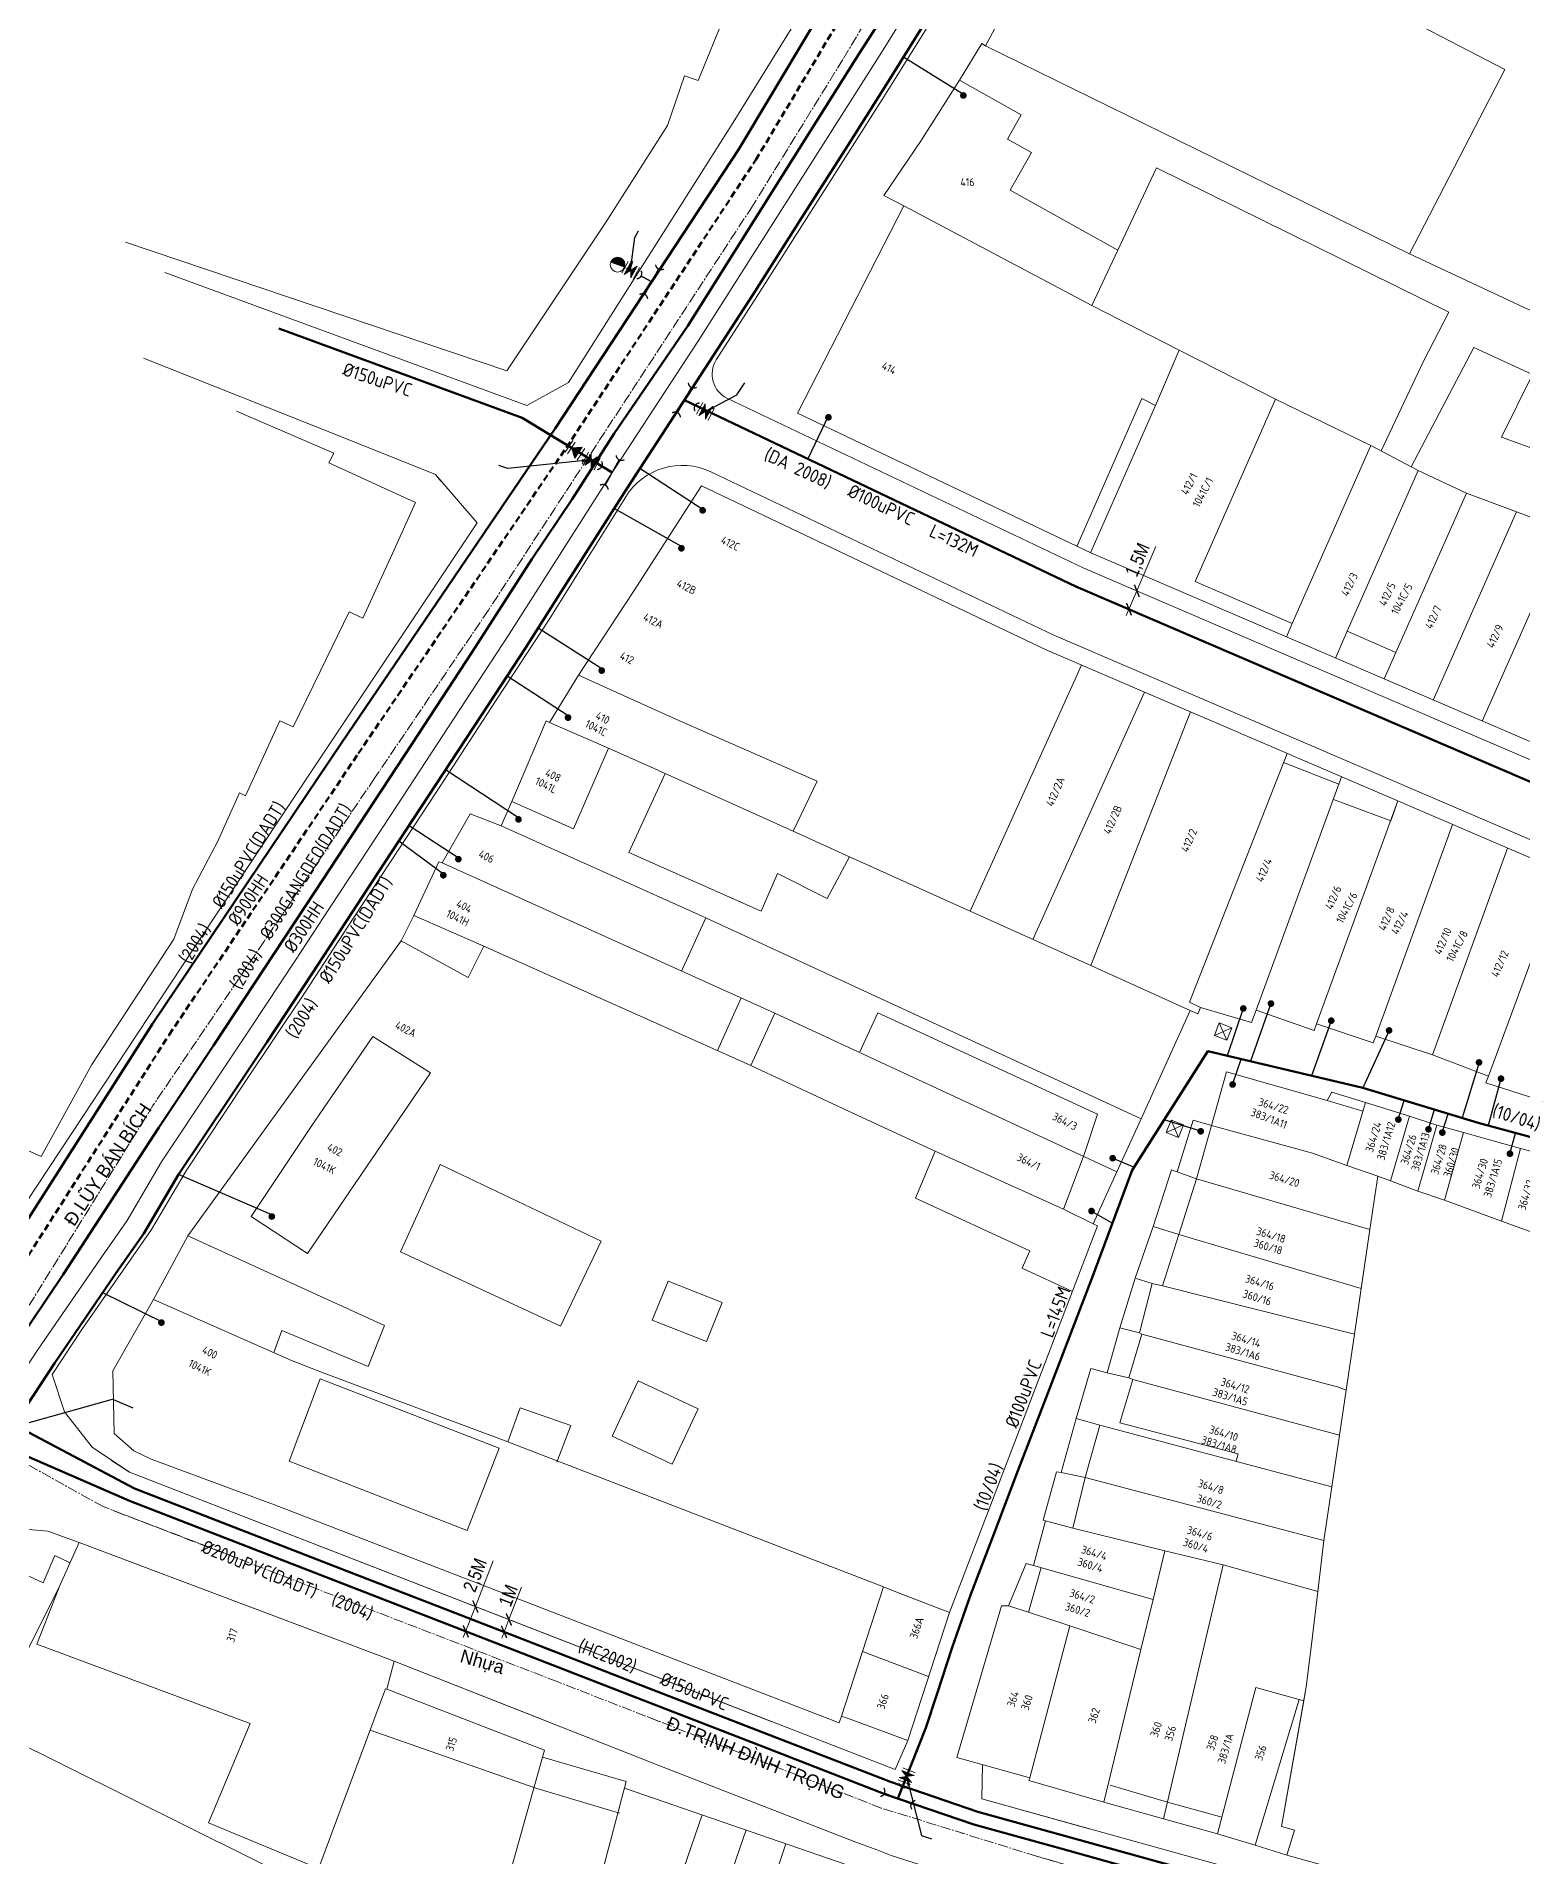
# Model space of a CAD drawing. Header units: inches. Extents: x 595615 to 1194060, y 1190840 to 2385448.
# Drawn here: x 596499.8 to 596611.3, y 1191867.2 to 1192003.6 of the extents above; entities that cross this region are included whole.
import ezdxf
from ezdxf.enums import TextEntityAlignment as Align

# ---------------------------------------------------------------- set-up
doc = ezdxf.new("R2010")
doc.units = ezdxf.units.IN
doc.header["$MEASUREMENT"] = 0
doc.linetypes.add('CENTER2', pattern=[1.125, 0.75, -0.125, 0.125, -0.125])
doc.linetypes.add('DASHED', pattern=[0.75, 0.5, -0.25])
doc.layers.get('Defpoints').update_dxf_attribs({"color": 1})
for name, color, linetype, lineweight in [('Chitiet', 4, 'Continuous', 9), ('DN 100 uPVC', 4, 'Continuous', 50), ('DN 150 uPVC', 4, 'Continuous', 50), ('DN 25 PE', 40, 'Continuous', 30), ('DUONG CACH LE', 112, 'Continuous', 5), ('Hogacong', 45, 'Continuous', 5), ('NAM-CDAI', 220, 'Continuous', 25), ('Nen tim duong', 9, 'CENTER2', 0), ('Nen_HTHANH-TP', 9, 'Continuous', 0), ('Nen_PHUTHANH-TP', 8, 'Continuous', 5), ('Nen_SN-HTHANH-TP_new', 7, 'Continuous', 0), ('Nen_SN_HTHANH_old', 9, 'Continuous', 0), ('ONG BTCT', 61, 'DASHED', 100), ('ONG CAP 2 (DADT)', 140, 'Continuous', 70), ('ONG CAP 3 (DADT)', 221, 'Continuous', 50), ('ONGCAP2', 5, 'Continuous', 20), ('TEXT PIPE', 3, 'Continuous', 25), ('Text_GiaoThong', 142, 'Continuous', 0), ('TLK 15', 220, 'Continuous', 20), ('Trucuuhoa', 1, 'Continuous', 15), ('VAN', 7, 'Continuous', 20)]:
    doc.layers.add(name, color=color, linetype=linetype, lineweight=lineweight)
doc.layers.add('ki hieu van', color=170, linetype='Continuous')
doc.styles.add('Giao Thong', font='VAPTIMN_0.TTF', dxfattribs={"height": 1})
doc.styles.add('Sonha_QTB', font='isocp.shx', dxfattribs={"height": 0.6, "bigfont": 'bigfont.shx'})
doc.styles.add('text', font='isocp2.shx')
doc.styles.add('VNI-HC', font='VHELVCN_0.TTF')
doc.dimstyles.new('DUONG KICH THUOC', dxfattribs={"dimtxt": 1, "dimasz": 0.7, "dimexe": 0.5, "dimexo": 0.3, "dimgap": 0.2, "dimtad": 1, "dimzin": 0, "dimdsep": 46, "dimtxsty": 'VNI-HC', "dimblk": 'ARCHTICK', "dimcen": 0.09, "dimdle": 0.5, "dimclrd": 256, "dimclre": 256, "dimclrt": 256, "dimadec": 0, "dimazin": 0, "dimtfac": 1, "dimtofl": 0, "dimtmove": 0, "dimatfit": 3, "dimfxl": 1, "dimtolj": 1, "dimtzin": 0, "dimlwd": -1, "dimlwe": -1, "dimarcsym": 0})

# ---------------------------------------------------------------- blocks, each defined once
blk = doc.blocks.new('VAN')
at = {"layer": 'VAN'}
h = blk.add_hatch(color=256, dxfattribs=at)
h.paths.add_polyline_path([(0.21, -0.5), (0.49, 0), (0.21, 0.5)])
h.paths.add_polyline_path([(0.77, 0.5), (0.49, 0), (0.77, -0.5)])
at = {"layer": 'VAN', "ltscale": 100}
for p, q in [((0, 0.5), (0, -0.5)), ((0.77, -0.5), (0.21, 0.5)), ((0.21, -0.5), (0.77, 0.5)), ((0.21, 0.5), (0.21, -0.5)), ((0.77, 0.5), (0.77, -0.5)), ((0.98, 0.5), (0.98, -0.5))]:
    blk.add_line(p, q, dxfattribs=at)
blk = doc.blocks.new('TE+VAN')
at = {"layer": 'Chitiet', "ltscale": 100, "const_width": 0.1}
for points in [[(-0.35, 1.28, 0.571257), (0.35, 1.28)], [(1.1, 0.35, 0.571257), (1.1, -0.35)], [(0.35, -1.28, 0.571257), (-0.35, -1.28)]]:
    blk.add_lwpolyline(points, format="xyb", dxfattribs=at)
for points in [[(0, -1.08), (0, 1.08)], [(0.9, 0), (0, 0)]]:
    blk.add_lwpolyline(points, dxfattribs=at)
at = {"layer": 'VAN'}
blk.add_blockref('VAN', (1.3, 0), dxfattribs=at)
blk = doc.blocks.new('Hoga')
at = {"layer": 'Hogacong'}
for p, q in [((-0.5, 0.5), (0.5, -0.5)), ((-0.5, -0.5), (0.5, 0.5))]:
    blk.add_line(p, q, dxfattribs=at)
blk.add_lwpolyline([(-0.5, -0.5), (0.5, -0.5), (0.5, 0.5), (-0.5, 0.5)], close=True, dxfattribs=at)
blk = doc.blocks.new('TLK 15')
at = {"layer": 'TLK 15', "linetype": 'Continuous', "const_width": 0.25}
blk.add_lwpolyline([(-0.125, 0, 1), (0.125, 0, 1)], format="xyb", close=True, dxfattribs=at)
blk = doc.blocks.new('_ArchTick')
at = {"color": 0, "linetype": 'ByBlock', "const_width": 0.15}
blk.add_lwpolyline([(-0.5, -0.5), (0.5, 0.5)], dxfattribs=at)
blk = doc.blocks.new('*D94')
at = {"layer": 'Defpoints', "color": 0}
for p in [(596582.36, 1191962.06), (596582.36, 1191962.06), (596581.77, 1191960.68)]:
    blk.add_point(p, dxfattribs=at)
at = {"layer": 'DUONG CACH LE'}
for p, q in [((596582.36, 1191962.06), (596583.79, 1191965.39)), ((596581.57, 1191960.22), (596582.36, 1191962.06)), ((596582.08, 1191962.17), (596581.9, 1191962.25)), ((596581.49, 1191960.8), (596581.31, 1191960.88))]:
    blk.add_line(p, q, dxfattribs=at)
at = {"layer": 'DUONG CACH LE', "xscale": 0.7, "yscale": 0.7, "zscale": 0.7}
for p, rotation in [((596582.36, 1191962.06), 66.76380098143844), ((596581.77, 1191960.68), 246.7638009814384)]:
    blk.add_blockref('_ArchTick', p, dxfattribs=dict(at, rotation=rotation))
at = {"layer": 'DUONG CACH LE', "insert": (596582.48, 1191964.36), "char_height": 1, "attachment_point": 5, "rotation": 66.7638, "style": 'VNI-HC'}
blk.add_mtext('\\A1;1,5M', dxfattribs=at)
blk = doc.blocks.new('TUM1')
at = {"layer": 'Chitiet', "ltscale": 100}
for p, q in [((0, 0), (0, -1.05)), ((0.86, 0), (0.86, -1.05)), ((1.08, 0), (1.08, -1.05)), ((0.86, -0.53), (0.22, -0.02)), ((0.22, -0.02), (0.22, -1.02)), ((0.22, -1.02), (0.86, -0.53))]:
    blk.add_line(p, q, dxfattribs=at)
at = {"layer": 'Chitiet'}
blk.add_lwpolyline([(0.22, -0.52, 1, 0, 0), (0.86, -0.53, 0, 0, 0)], format="xyseb", dxfattribs=at)
blk = doc.blocks.new('Trucuuhoa100')
at = {"layer": 'Trucuuhoa', "linetype": 'Continuous'}
blk.add_hatch(color=256, dxfattribs=at).paths.add_polyline_path([(0.55, 0, 0.414373), (0, 0.55, 0.414055), (-0.55, 0)])
blk.add_line((-0.55, 0), (0.55, 0), dxfattribs=at)
at = {"layer": 'Trucuuhoa', "linetype": 'Continuous', "flags": 128}
blk.add_lwpolyline([(0.55, -0.02), (0.89, -0.02)], dxfattribs=at)
at = {"layer": 'Trucuuhoa', "linetype": 'Continuous'}
blk.add_circle((0, 0), 0.551, dxfattribs=at)
blk = doc.blocks.new('*D137')
at = {"layer": 'Defpoints', "color": 0}
for p in [(596535.27, 1191884.94), (596535.27, 1191884.94), (596534.91, 1191884.01)]:
    blk.add_point(p, dxfattribs=at)
at = {"layer": 'DUONG CACH LE'}
for p, q in [((596535.27, 1191884.94), (596536.22, 1191887.37)), ((596534.73, 1191883.54), (596535.27, 1191884.94)), ((596535.55, 1191884.83), (596535.74, 1191884.76)), ((596534.63, 1191884.12), (596534.44, 1191884.19))]:
    blk.add_line(p, q, dxfattribs=at)
at = {"layer": 'DUONG CACH LE', "xscale": 0.7, "yscale": 0.7, "zscale": 0.7}
for p, rotation in [((596535.27, 1191884.94), 68.78898076658953), ((596534.91, 1191884.01), 248.7889807665895)]:
    blk.add_blockref('_ArchTick', p, dxfattribs=dict(at, rotation=rotation))
at = {"layer": 'DUONG CACH LE', "insert": (596535.22, 1191886.74), "char_height": 1, "attachment_point": 5, "rotation": 68.789, "style": 'VNI-HC'}
blk.add_mtext('\\A1;1M', dxfattribs=at)
blk = doc.blocks.new('*D138')
at = {"layer": 'Defpoints', "color": 0}
for p in [(596532.76, 1191885.91), (596532.76, 1191885.91), (596532.04, 1191884.05)]:
    blk.add_point(p, dxfattribs=at)
at = {"layer": 'DUONG CACH LE'}
for p, q in [((596532.76, 1191885.91), (596534.09, 1191889.34)), ((596532.48, 1191886.02), (596532.29, 1191886.09)), ((596531.85, 1191883.58), (596532.76, 1191885.91)), ((596531.76, 1191884.16), (596531.57, 1191884.23))]:
    blk.add_line(p, q, dxfattribs=at)
at = {"layer": 'DUONG CACH LE', "xscale": 0.7, "yscale": 0.7, "zscale": 0.7}
for p, rotation in [((596532.76, 1191885.91), 68.78898077291457), ((596532.04, 1191884.05), 248.7889807729146)]:
    blk.add_blockref('_ArchTick', p, dxfattribs=dict(at, rotation=rotation))
at = {"layer": 'DUONG CACH LE', "insert": (596532.81, 1191888.24), "char_height": 1, "attachment_point": 5, "rotation": 68.789, "style": 'VNI-HC'}
blk.add_mtext('\\A1;2,5M', dxfattribs=at)

msp = doc.modelspace()

# ---------------------------------------------------------------- linework, layer by layer
at = {"layer": 'DN 100 uPVC'}
msp.add_lwpolyline([(596548.431, 1191976.364), (596577.772, 1191962.393), (596618.33, 1191944.98), (596646.048, 1191936.899), (596648.751, 1191938.806), (596652.344, 1191949.348), (596653.879, 1191950.357), (596661.003, 1191947.911)], dxfattribs=at)
msp.add_lwpolyline([(596564.435, 1191871.517), (596566.539, 1191876.809), (596567.351, 1191879.308), (596568.501, 1191882.845), (596569.904, 1191886.851), (596571.624, 1191891.334), (596573.321, 1191895.759), (596575.681, 1191901.911), (596579.052, 1191910.698), (596582.018, 1191918.626), (596587.682, 1191927.546), (596599.314, 1191924.803, -0.0000448), (596599.315, 1191924.802), (596607.951, 1191922.178), (596613.94, 1191920.541)], format="xyb", dxfattribs=at)
at = {"layer": 'DN 150 uPVC'}
msp.add_lwpolyline([(596518.028, 1191981.726), (596536.265, 1191975.024), (596543.005, 1191970.944)], dxfattribs=at)
msp.add_lwpolyline([(596625.25, 1191855.344), (596609.687, 1191859.802), (596605.105, 1191861.023), (596596.135, 1191863.414), (596587.487, 1191865.802, -0.0001997), (596587.486, 1191865.803), (596582.716, 1191867.124), (596576.936, 1191868.725), (596570.43, 1191870.528), (596563.891, 1191872.759), (596554.589, 1191876.369), (596544.976, 1191880.1), (596537.134, 1191883.143), (596529.984, 1191885.918), (596523.152, 1191888.57), (596507.196, 1191894.762), (596496.756, 1191900.291)], format="xyb", dxfattribs=at)
at = {"layer": 'DN 25 PE'}
for p, q in [((596569.475, 1191999.2), (596564.86, 1192002.069)), ((596559.233, 1191975.199), (596557.689, 1191971.956)), ((596549.924, 1191968.095), (596545.098, 1191971.229)), ((596548.209, 1191965.374), (596543.166, 1191968.224)), ((596542.243, 1191956.206), (596537.458, 1191959.253)), ((596539.708, 1191952.68), (596535.139, 1191955.673)), ((596535.992, 1191945.049), (596530.525, 1191948.632)), ((596530.478, 1191940.739), (596527.029, 1191943.3)), ((596531.611, 1191941.944), (596527.787, 1191944.454)), ((596592.417, 1191931.116), (596590.876, 1191926.793)), ((596590.341, 1191930.749), (596589.141, 1191927.202)), ((596596.938, 1191929.834), (596595.464, 1191925.711)), ((596601.274, 1191929.102), (596599.315, 1191924.802)), ((596589.537, 1191925.051), (596590.17, 1191926.959)), ((596608.016, 1191926.707), (596606.75, 1191922.542)), ((596609.665, 1191925.487), (596608.704, 1191921.972)), ((596601.967, 1191922.424), (596602.405, 1191923.863)), ((596604.227, 1191921.692), (596604.677, 1191923.172)), ((596605.266, 1191921.448), (596605.696, 1191922.863)), ((596587.146, 1191921.542), (596584.415, 1191922.4)), ((596610.336, 1191919.861), (596610.759, 1191921.41)), ((596580.55, 1191919.528), (596582.165, 1191918.856)), ((596517.495, 1191915.279), (596510.495, 1191918.293)), ((596578.961, 1191915.561), (596580.535, 1191914.662)), ((596509.34, 1191907.199), (596504.819, 1191909.44))]:
    msp.add_line(p, q, dxfattribs=at)
at = {"layer": 'Nen tim duong'}
for p, q in [((596570.037, 1192018.043), (596560.31, 1192001.896)), ((596560.31, 1192001.896), (596553.539, 1191990.91)), ((596553.539, 1191990.91), (596533.743, 1191960.624)), ((596533.743, 1191960.624), (596525.203, 1191948.017)), ((596525.203, 1191948.017), (596516.893, 1191935.751)), ((596516.893, 1191935.751), (596508.583, 1191923.474)), ((596508.583, 1191923.474), (596495.65, 1191902.613)), ((596504.847, 1191893.401), (596493.632, 1191899.652)), ((596538.891, 1191880.284), (596504.847, 1191893.401)), ((596514.911, 1191889.549), (596505.488, 1191893.161)), ((596546.56, 1191877.294), (596538.891, 1191880.284)), ((596563.196, 1191870.808), (596545.74, 1191877.614)), ((596574.829, 1191867.197), (596563.196, 1191870.808)), ((596574.829, 1191867.197), (596569.167, 1191868.953)), ((596592.393, 1191862.111), (596574.829, 1191867.197)), ((596579.32, 1191865.901), (596574.829, 1191867.197))]:
    msp.add_line(p, q, dxfattribs=at)
at = {"layer": 'Nen_HTHANH-TP', "linetype": 'Continuous'}
for p, q in [((596582.772, 1192024.604), (596570.999, 1192002.924)), ((596572.56, 1192013.825), (596563.272, 1191998.888)), ((596598.986, 1192006.837), (596609.961, 1192001.146)), ((596570.739, 1192003.094), (596569.061, 1192000.343)), ((596570.999, 1192002.924), (596570.739, 1192003.094)), ((596570.999, 1192002.924), (596602.792, 1191987.32)), ((596570.999, 1192002.924), (596602.792, 1191987.32)), ((596602.792, 1191987.32), (596609.961, 1192001.146)), ((596569.061, 1192000.343), (596566.145, 1191995.75)), ((596569.061, 1192000.343), (596573.683, 1191997.746)), ((596563.272, 1191998.888), (596558.628, 1191991.634)), ((596573.683, 1191997.746), (596572.665, 1191995.926)), ((596566.145, 1191995.75), (596563.398, 1191991.708)), ((596572.665, 1191995.926), (596574.456, 1191994.927)), ((596574.456, 1191994.927), (596572.858, 1191992.096)), ((596583.827, 1191993.775), (596578.975, 1191983.461)), ((596583.827, 1191993.775), (596605.745, 1191982.952)), ((596558.628, 1191991.634), (596554.134, 1191984.561)), ((596564.889, 1191990.919), (596563.398, 1191991.708)), ((596572.858, 1191992.096), (596580.922, 1191987.592)), ((596556.905, 1191975.375), (596564.889, 1191990.919)), ((596564.889, 1191990.919), (596578.975, 1191983.461)), ((596602.792, 1191987.32), (596624.1, 1191977.367)), ((596602.792, 1191987.32), (596624.1, 1191977.367)), ((596578.975, 1191983.461), (596585.538, 1191980.116)), ((596605.745, 1191982.952), (596603.868, 1191979.341)), ((596585.538, 1191980.116), (596583.761, 1191975.955)), ((596583.761, 1191975.955), (596585.538, 1191980.116)), ((596592.751, 1191976.442), (596585.538, 1191980.116)), ((596585.538, 1191980.116), (596592.751, 1191976.442)), ((596607.637, 1191980.294), (596602.925, 1191971.37)), ((596607.637, 1191980.294), (596612.019, 1191978.287)), ((596603.868, 1191979.341), (596600.684, 1191972.548)), ((596612.019, 1191978.287), (596609.713, 1191973.585)), ((596582.74, 1191976.484), (596577.861, 1191965.397)), ((596582.74, 1191976.484), (596583.761, 1191975.955)), ((596592.751, 1191976.442), (596586.722, 1191962.767)), ((596599.893, 1191972.968), (596592.751, 1191976.442)), ((596583.761, 1191975.955), (596578.895, 1191964.904)), ((596609.713, 1191973.585), (596615.715, 1191971.38)), ((596599.893, 1191972.968), (596594.014, 1191959.613)), ((596603.455, 1191971.09), (596599.893, 1191972.968)), ((596603.455, 1191971.09), (596598.125, 1191959.036)), ((596607.086, 1191969.383), (596603.455, 1191971.09)), ((596549.712, 1191969.939), (596544.612, 1191962.023)), ((596607.086, 1191969.383), (596601.776, 1191957.429)), ((596622.581, 1191963.606), (596607.086, 1191969.383)), ((596610.837, 1191967.986), (596604.587, 1191953.873)), ((596614.588, 1191966.589), (596608.258, 1191952.297)), ((596594.014, 1191959.613), (596586.722, 1191962.767)), ((596544.612, 1191962.023), (596540.497, 1191955.73)), ((596538.294, 1191959.908), (596534.329, 1191953.855)), ((596594.014, 1191959.613), (596593.576, 1191958.601)), ((596598.125, 1191959.036), (596597.251, 1191957.023)), ((596598.125, 1191959.036), (596601.776, 1191957.429)), ((596601.776, 1191957.429), (596600.907, 1191955.453)), ((596540.497, 1191955.73), (596538.32, 1191952.188)), ((596547.8, 1191952.435), (596540.497, 1191955.73)), ((596534.329, 1191953.855), (596530.364, 1191947.801)), ((596586.371, 1191952.988), (596578.905, 1191933.961)), ((596538.06, 1191952.318), (596535.485, 1191946.276)), ((596538.32, 1191952.188), (596538.06, 1191952.318)), ((596538.32, 1191952.188), (596542.732, 1191950.261)), ((596547.8, 1191952.435), (596558.394, 1191947.784)), ((596586.26, 1191952.677), (596586.19, 1191952.526)), ((596542.732, 1191950.261), (596540.116, 1191944.209)), ((596542.732, 1191950.261), (596546.173, 1191948.754)), ((596546.173, 1191948.754), (596546.993, 1191948.375)), ((596593.621, 1191949.875), (596586.307, 1191931.217)), ((596597.514, 1191947.576), (596593.362, 1191949.192)), ((596530.364, 1191947.801), (596527.008, 1191942.689)), ((596544.258, 1191942.453), (596546.993, 1191948.375)), ((596546.993, 1191948.375), (596556.587, 1191944.053)), ((596556.587, 1191944.053), (596558.394, 1191947.784)), ((596597.701, 1191948.123), (596591.297, 1191930.621)), ((596535.485, 1191946.276), (596534.686, 1191944.435)), ((596540.116, 1191944.209), (596535.485, 1191946.276)), ((596601.936, 1191946.305), (596595.828, 1191929.604)), ((596601.396, 1191944.829), (596597.095, 1191946.405)), ((596530.279, 1191941.661), (596532.376, 1191945.353)), ((596532.376, 1191945.353), (596534.686, 1191944.435)), ((596601.675, 1191945.589), (596601.396, 1191944.829)), ((596601.805, 1191945.979), (596601.675, 1191945.589)), ((596534.686, 1191944.435), (596550.032, 1191937.547)), ((596556.587, 1191944.053), (596560.818, 1191942.116)), ((596606.026, 1191944.549), (596600.269, 1191928.668)), ((596527.008, 1191942.689), (596523.652, 1191937.576)), ((596544.258, 1191942.453), (596554.181, 1191938.051)), ((596559.131, 1191938.995), (596560.818, 1191942.116)), ((596560.818, 1191942.116), (596578.905, 1191933.961)), ((596610.158, 1191942.775), (596604.52, 1191927.271)), ((596528.132, 1191937.72), (596530.018, 1191941.751)), ((596530.279, 1191941.661), (596530.018, 1191941.751)), ((596555.218, 1191930.401), (596530.279, 1191941.661)), ((596554.181, 1191938.051), (596555.419, 1191940.872)), ((596555.419, 1191940.872), (596559.131, 1191938.995)), ((596614.359, 1191940.979), (596608.731, 1191925.665)), ((596523.652, 1191937.576), (596519.946, 1191931.893)), ((596527.183, 1191935.809), (596528.132, 1191937.72)), ((596533.404, 1191935.434), (596528.132, 1191937.72)), ((596550.032, 1191937.547), (596548.225, 1191933.556)), ((596550.032, 1191937.547), (596582.674, 1191922.474)), ((596527.183, 1191935.809), (596511.191, 1191913.696)), ((596532.225, 1191933.063), (596527.183, 1191935.809)), ((596533.404, 1191935.434), (596532.225, 1191933.063)), ((596553.411, 1191926.47), (596533.404, 1191935.434)), ((596586.368, 1191930.587), (596578.905, 1191933.961)), ((596519.946, 1191931.893), (596515.502, 1191925.239)), ((596552.697, 1191931.539), (596550.92, 1191927.588)), ((596587.127, 1191930.817), (596586.307, 1191931.217)), ((596555.218, 1191930.401), (596553.411, 1191926.47)), ((596555.218, 1191930.401), (596580.867, 1191918.512)), ((596562.938, 1191930.428), (596561.59, 1191927.487)), ((596579.404, 1191922.831), (596562.938, 1191930.428)), ((596582.674, 1191922.474), (596586.368, 1191930.587)), ((596586.368, 1191930.587), (596586.938, 1191930.337)), ((596586.938, 1191930.337), (596587.127, 1191930.817)), ((596586.958, 1191930.407), (596587.127, 1191930.817)), ((596587.127, 1191930.817), (596590.958, 1191929.69)), ((596591.297, 1191930.621), (596590.958, 1191929.69)), ((596591.297, 1191930.621), (596595.659, 1191929.094)), ((596525.079, 1191928.637), (596520.434, 1191921.913)), ((596529.381, 1191925.921), (596525.079, 1191928.637)), ((596595.659, 1191929.094), (596595.828, 1191929.604)), ((596595.828, 1191929.604), (596600.089, 1191928.178)), ((596600.269, 1191928.668), (596600.089, 1191928.178)), ((596600.249, 1191928.678), (596600.269, 1191928.668)), ((596600.269, 1191928.668), (596604.52, 1191927.271)), ((596604.52, 1191927.271), (596608.731, 1191925.665)), ((596520.182, 1191912.383), (596529.381, 1191925.921)), ((596561.444, 1191922.716), (596553.411, 1191926.47)), ((596587.964, 1191921.978), (596589.091, 1191925.999)), ((596589.091, 1191925.999), (596596.623, 1191923.855)), ((596608.731, 1191925.665), (596608.532, 1191925.184)), ((596515.502, 1191925.239), (596511.067, 1191918.586)), ((596596.623, 1191923.855), (596596.982, 1191924.465)), ((596596.982, 1191924.465), (596599.513, 1191923.697)), ((596608.532, 1191925.184), (596612.973, 1191923.758)), ((596578.416, 1191919.8), (596579.404, 1191922.831)), ((596596.623, 1191923.855), (596599.294, 1191923.057)), ((596599.513, 1191923.697), (596598.107, 1191918.986)), ((596599.513, 1191923.697), (596602.804, 1191922.67)), ((596515.94, 1191915.15), (596520.434, 1191921.913)), ((596567.246, 1191920.051), (596561.444, 1191922.716)), ((596582.674, 1191922.474), (596580.867, 1191918.512)), ((596585.377, 1191918.506), (596586.574, 1191922.367)), ((596586.574, 1191922.367), (596587.964, 1191921.978)), ((596587.964, 1191921.978), (596586.828, 1191917.967)), ((596587.964, 1191921.978), (596595.536, 1191919.894)), ((596602.804, 1191922.67), (596601.368, 1191917.839)), ((596604.864, 1191922.012), (596602.804, 1191922.67)), ((596603.438, 1191917.06), (596604.864, 1191922.012)), ((596604.864, 1191922.012), (596606.865, 1191921.443)), ((596606.865, 1191921.443), (596605.439, 1191916.372)), ((596611.136, 1191920.247), (596606.865, 1191921.443)), ((596609.7, 1191914.805), (596611.136, 1191920.247)), ((596613.666, 1191919.579), (596611.136, 1191920.247)), ((596530.117, 1191919.041), (596527.152, 1191912.509)), ((596530.117, 1191919.041), (596542.181, 1191913.311)), ((596567.246, 1191920.051), (596565.749, 1191916.52)), ((596576.86, 1191915.699), (596567.246, 1191920.051)), ((596576.86, 1191915.699), (596578.416, 1191919.8)), ((596595.536, 1191919.894), (596598.107, 1191918.986)), ((596598.107, 1191918.986), (596600.438, 1191918.168)), ((596511.067, 1191918.586), (596508.471, 1191914.174)), ((596580.867, 1191918.512), (596579.09, 1191914.611)), ((596584.967, 1191918.645), (596583.571, 1191914.404)), ((596585.377, 1191918.506), (596584.967, 1191918.645)), ((596586.828, 1191917.967), (596585.377, 1191918.506)), ((596586.828, 1191917.967), (596585.511, 1191913.806)), ((596599.841, 1191914.167), (596586.828, 1191917.967)), ((596600.438, 1191918.168), (596599.841, 1191914.167)), ((596600.438, 1191918.168), (596599.841, 1191914.167)), ((596600.438, 1191918.168), (596601.368, 1191917.839)), ((596600.438, 1191918.168), (596601.368, 1191917.839)), ((596601.368, 1191917.839), (596603.438, 1191917.06)), ((596601.368, 1191917.839), (596603.438, 1191917.06)), ((596565.749, 1191916.52), (596574.342, 1191912.577)), ((596605.439, 1191916.372), (596603.438, 1191917.06)), ((596605.439, 1191916.372), (596603.438, 1191917.06)), ((596605.439, 1191916.372), (596609.7, 1191914.805)), ((596605.439, 1191916.372), (596609.7, 1191914.805)), ((596515.94, 1191915.15), (596520.182, 1191912.383)), ((596579.09, 1191914.611), (596576.86, 1191915.699)), ((596579.09, 1191914.611), (596579.421, 1191914.451)), ((596609.7, 1191914.805), (596612.051, 1191913.947)), ((596609.7, 1191914.805), (596612.051, 1191913.947)), ((596508.471, 1191914.174), (596503.247, 1191906.69)), ((596511.191, 1191913.696), (596508.625, 1191908.924)), ((596511.191, 1191913.696), (596525.937, 1191906.988)), ((596539.147, 1191906.939), (596542.181, 1191913.311)), ((596568.304, 1191885.472), (596579.421, 1191914.451)), ((596583.571, 1191914.404), (596582.224, 1191910.533)), ((596583.571, 1191914.404), (596585.511, 1191913.806)), ((596585.511, 1191913.806), (596584.294, 1191909.945)), ((596585.511, 1191913.806), (596599.184, 1191909.757)), ((596599.841, 1191914.167), (596598.677, 1191906.337)), ((596599.841, 1191914.167), (596599.184, 1191909.757)), ((596527.152, 1191912.509), (596539.147, 1191906.939)), ((596574.342, 1191912.577), (596573.763, 1191911.276)), ((596573.763, 1191911.276), (596577.544, 1191909.539)), ((596582.224, 1191910.533), (596581.087, 1191906.812)), ((596582.224, 1191910.533), (596583.514, 1191910.134)), ((596547.224, 1191910.295), (596546.006, 1191907.394)), ((596547.224, 1191910.295), (596551.255, 1191908.708)), ((596583.514, 1191910.134), (596582.567, 1191906.424)), ((596583.514, 1191910.134), (596584.294, 1191909.945)), ((596584.294, 1191909.945), (596598.677, 1191906.337)), ((596599.184, 1191909.757), (596598.677, 1191906.337)), ((596505.569, 1191903.571), (596508.625, 1191908.924)), ((596508.625, 1191908.924), (596518.969, 1191904.352)), ((596550.078, 1191905.787), (596551.255, 1191908.708)), ((596501.029, 1191903.318), (596503.247, 1191906.69)), ((596518.247, 1191906.602), (596517.638, 1191904.951)), ((596524.729, 1191903.917), (596518.247, 1191906.602)), ((596525.937, 1191906.988), (596524.729, 1191903.917)), ((596546.006, 1191907.394), (596550.078, 1191905.787)), ((596581.087, 1191906.812), (596580.129, 1191903.432)), ((596581.087, 1191906.812), (596582.567, 1191906.424)), ((596582.567, 1191906.424), (596582.727, 1191906.334)), ((596582.727, 1191906.334), (596581.77, 1191903.053)), ((596582.727, 1191906.334), (596596.53, 1191902.605)), ((596598.677, 1191906.337), (596598.06, 1191902.146)), ((596598.677, 1191906.337), (596598.06, 1191902.146)), ((596518.969, 1191904.352), (596521.339, 1191903.444)), ((596578.909, 1191903.751), (596577.802, 1191900.02)), ((596580.129, 1191903.432), (596578.909, 1191903.751)), ((596501.952, 1191900.518), (596501.029, 1191903.318)), ((596505.663, 1191898.881), (596505.569, 1191903.571)), ((596521.13, 1191902.994), (596518.795, 1191896.812)), ((596521.13, 1191902.994), (596534.534, 1191897.775)), ((596521.339, 1191903.444), (596535.184, 1191898.255)), ((596544.97, 1191902.843), (596543.023, 1191898.692)), ((596544.97, 1191902.843), (596549.452, 1191900.737)), ((596580.129, 1191903.432), (596581.77, 1191903.053)), ((596582.06, 1191902.943), (596581.092, 1191899.692)), ((596581.77, 1191903.053), (596582.06, 1191902.943)), ((596582.06, 1191902.943), (596597.553, 1191898.756)), ((596596.53, 1191902.605), (596597.41, 1191902.386)), ((596597.41, 1191902.386), (596598.06, 1191902.146)), ((596597.553, 1191898.756), (596598.06, 1191902.146)), ((596597.553, 1191898.756), (596598.06, 1191902.146)), ((596504.014, 1191897.85), (596501.952, 1191900.518)), ((596536.112, 1191900.806), (596535.184, 1191898.255)), ((596536.112, 1191900.806), (596539.923, 1191899.479)), ((596549.452, 1191900.737), (596547.505, 1191896.585)), ((596577.802, 1191900.02), (596576.685, 1191895.959)), ((596577.802, 1191900.02), (596579.593, 1191899.511)), ((596581.092, 1191899.692), (596589.954, 1191897.359)), ((596507.144, 1191897.583), (596505.663, 1191898.881)), ((596535.184, 1191898.255), (596563.362, 1191887.378)), ((596539.923, 1191899.479), (596538.875, 1191896.738)), ((596547.505, 1191896.585), (596543.023, 1191898.692)), ((596579.593, 1191899.511), (596578.496, 1191895.59)), ((596579.593, 1191899.511), (596596.986, 1191894.895)), ((596597.553, 1191898.756), (596596.986, 1191894.895)), ((596597.553, 1191898.756), (596596.986, 1191894.895)), ((596506.815, 1191895.982), (596504.014, 1191897.85)), ((596506.815, 1191895.982), (596505.485, 1191896.871)), ((596508.455, 1191896.964), (596507.144, 1191897.583)), ((596508.455, 1191896.964), (596517.697, 1191893.531)), ((596534.534, 1191897.775), (596532.139, 1191891.613)), ((596589.954, 1191897.359), (596589.805, 1191896.799)), ((596554.95, 1191877.301), (596506.815, 1191895.982)), ((596564.233, 1191873.699), (596506.815, 1191895.982)), ((596518.795, 1191896.812), (596532.139, 1191891.613)), ((596576.325, 1191896.018), (596575.338, 1191892.398)), ((596576.685, 1191895.959), (596576.325, 1191896.018)), ((596576.685, 1191895.959), (596578.496, 1191895.59)), ((596578.496, 1191895.59), (596577.549, 1191891.789)), ((596578.496, 1191895.59), (596596.39, 1191890.875)), ((596596.986, 1191894.895), (596596.39, 1191890.875)), ((596596.986, 1191894.895), (596596.39, 1191890.875)), ((596517.697, 1191893.531), (596560.031, 1191877.195)), ((596498.129, 1191891.785), (596500.709, 1191891.557)), ((596503.05, 1191890.709), (596500.709, 1191891.557)), ((596575.508, 1191892.348), (596574.611, 1191888.997)), ((596575.338, 1191892.398), (596575.508, 1191892.348)), ((596575.508, 1191892.348), (596577.549, 1191891.789)), ((596577.549, 1191891.789), (596584.47, 1191890.095)), ((596503.05, 1191890.709), (596501.502, 1191887.268)), ((596526.657, 1191881.818), (596503.05, 1191890.709)), ((596583.583, 1191886.444), (596584.47, 1191890.095)), ((596584.47, 1191890.095), (596588.821, 1191889.039)), ((596595.923, 1191887.044), (596596.39, 1191890.875)), ((596595.923, 1191887.044), (596596.39, 1191890.875)), ((596496.831, 1191889.334), (596500.342, 1191887.697)), ((596500.342, 1191887.697), (596501.22, 1191889.738)), ((596501.22, 1191889.738), (596502.311, 1191889.209)), ((596526.657, 1191881.818), (596505.49, 1191889.791)), ((596574.051, 1191889.137), (596572.744, 1191885.956)), ((596574.051, 1191889.137), (596574.611, 1191888.997)), ((596574.234, 1191885.487), (596575.191, 1191888.828)), ((596574.611, 1191888.997), (596583.583, 1191886.444)), ((596588.821, 1191889.039), (596584.366, 1191870.005)), ((596588.821, 1191889.039), (596595.923, 1191887.044)), ((596560.21, 1191877.705), (596563.362, 1191887.378)), ((596563.362, 1191887.378), (596564.413, 1191886.969)), ((596501.502, 1191887.268), (596496.47, 1191877.264)), ((596499.876, 1191883.097), (596501.512, 1191887.278)), ((596564.413, 1191886.969), (596568.304, 1191885.472)), ((596572.213, 1191885.975), (596568.863, 1191874.602)), ((596572.744, 1191885.956), (596572.213, 1191885.975)), ((596572.744, 1191885.956), (596574.234, 1191885.487)), ((596583.583, 1191886.444), (596582.666, 1191882.694)), ((596583.583, 1191886.444), (596583.613, 1191886.434)), ((596595.923, 1191887.044), (596595.446, 1191883.064)), ((596595.923, 1191887.044), (596595.446, 1191883.064)), ((596565.182, 1191875.869), (596568.304, 1191885.472)), ((596574.234, 1191885.487), (596577.325, 1191884.469)), ((596574.324, 1191873.077), (596577.325, 1191884.469)), ((596577.325, 1191884.469), (596582.666, 1191882.694)), ((596499.876, 1191883.097), (596515.861, 1191877.15)), ((596579.885, 1191871.251), (596582.666, 1191882.694)), ((596595.446, 1191883.064), (596595.058, 1191879.884)), ((596595.446, 1191883.064), (596595.058, 1191879.884)), ((596526.129, 1191879.708), (596526.657, 1191881.818)), ((596526.657, 1191881.818), (596546.723, 1191873.915)), ((596538.16, 1191877.288), (596526.657, 1191881.818)), ((596521.029, 1191866.334), (596526.029, 1191879.738)), ((596526.029, 1191879.738), (596526.129, 1191879.708)), ((596526.129, 1191879.708), (596537.932, 1191875.138)), ((596588.397, 1191868.878), (596591.278, 1191879.841)), ((596591.278, 1191879.841), (596594.869, 1191878.843)), ((596595.058, 1191879.884), (596593.197, 1191869.412)), ((596595.058, 1191879.884), (596594.869, 1191878.843)), ((596594.529, 1191878.933), (596591.238, 1191868.031)), ((596594.869, 1191878.843), (596593.197, 1191869.412)), ((596515.861, 1191877.15), (596512.757, 1191869.687)), ((596524.881, 1191876.647), (596537.285, 1191872.287)), ((596560.031, 1191877.195), (596560.21, 1191877.705)), ((596560.21, 1191877.705), (596561.07, 1191877.396)), ((596561.07, 1191877.396), (596565.182, 1191875.869)), ((596497.531, 1191876.185), (596520.391, 1191864.813)), ((596537.793, 1191874.617), (596537.932, 1191875.138)), ((596565.182, 1191875.869), (596564.233, 1191873.699)), ((596537.793, 1191874.617), (596534.333, 1191862.305)), ((596537.793, 1191874.617), (596544.064, 1191872.8)), ((596546.723, 1191873.915), (596561.288, 1191868.236)), ((596574.324, 1191873.077), (596568.863, 1191874.602)), ((596570.725, 1191871.484), (596570.773, 1191874.074)), ((596544.065, 1191872.803), (596539.628, 1191855.939)), ((596543.933, 1191872.302), (596571.482, 1191862.815)), ((596574.324, 1191873.077), (596574.264, 1191872.877)), ((596579.885, 1191871.251), (596574.264, 1191872.877)), ((596580.354, 1191872.512), (596584.655, 1191871.235)), ((596537.285, 1191872.287), (596543.576, 1191870.432)), ((596570.725, 1191871.484), (596592.21, 1191865.531)), ((596578.787, 1191869.25), (596570.725, 1191871.484)), ((596579.885, 1191871.251), (596584.366, 1191870.005)), ((596584.655, 1191871.235), (596588.726, 1191870.128)), ((596512.757, 1191869.687), (596520.999, 1191866.264)), ((596588.397, 1191868.878), (596584.366, 1191870.005)), ((596561.288, 1191868.236), (596562.938, 1191867.648)), ((596591.238, 1191868.031), (596588.397, 1191868.878)), ((596593.197, 1191869.412), (596594.187, 1191869.143)), ((596593.197, 1191869.412), (596594.187, 1191869.143)), ((596594.187, 1191869.143), (596593.609, 1191867.272)), ((596594.187, 1191869.143), (596593.609, 1191867.272)), ((596594.087, 1191868.833), (596593.609, 1191867.272)), ((596562.938, 1191867.648), (596563.949, 1191867.259)), ((596563.949, 1191867.259), (596566.219, 1191866.53)), ((596593.609, 1191867.272), (596591.238, 1191868.031)), ((596593.609, 1191867.272), (596610.532, 1191862.586))]:
    msp.add_line(p, q, dxfattribs=at)
at = {"layer": 'Nen_HTHANH-TP'}
msp.add_lwpolyline([(596551.621, 1191976.506), (596551.621, 1191976.506, -0.4456191), (596550.825, 1191979.372), (596554.134, 1191984.561)], format="xyb", dxfattribs=at)
at = {"layer": 'Nen_HTHANH-TP', "linetype": 'Continuous'}
for points in [[(596551.621, 1191976.506), (596578.391, 1191963.76), (596618.795, 1191946.413), (596648.529, 1191939.691)], [(596556.905, 1191975.375), (596578.906, 1191964.899), (596619.182, 1191947.607), (596648.928, 1191940.882)], [(596549.712, 1191969.939), (596575.607, 1191957.609), (596616.702, 1191939.966), (596648.312, 1191932.82)], [(596569.861, 1191938.038), (596578.2, 1191956.496)], [(596574.555, 1191935.922), (596582.932, 1191954.464)], [(596538.136, 1191836.511), (596549.77, 1191870.292)], [(596541.348, 1191835.176), (596553.053, 1191869.162)], [(596556.04, 1191868.133), (596544.634, 1191833.81)]]:
    msp.add_lwpolyline(points, dxfattribs=at)
msp.add_lwpolyline([(596538.294, 1191959.908), (596544.034, 1191969.114, -0.3814636), (596550.426, 1191970.984), (596576.123, 1191958.748), (596617.089, 1191941.16), (596648.692, 1191934.015)], format="xyb", dxfattribs=at)
at = {"layer": 'Nen_HTHANH-TP'}
msp.add_lwpolyline([(596561.786, 1191882.542), (596566.743, 1191880.671)], dxfattribs=at)
at = {"layer": 'Nen_PHUTHANH-TP'}
for p, q in [((596561.78, 1192012.852), (596552.09, 1191997.162)), ((596551.04, 1192004.162), (596549.46, 1192000.332)), ((596548.44, 1192000.682), (596547.17, 1191996.942)), ((596549.46, 1192000.332), (596548.44, 1192000.682)), ((596552.09, 1191997.162), (596539.75, 1191977.672)), ((596547.17, 1191996.942), (596542.51, 1191989.662)), ((596542.51, 1191989.662), (596535.11, 1191978.562)), ((596535.11, 1191978.562), (596506.51, 1191988.192)), ((596509.48, 1191985.932), (596536.61, 1191975.962)), ((596507.88, 1191979.502), (596522.6, 1191973.652)), ((596536.61, 1191975.962), (596539.75, 1191977.672)), ((596522.14, 1191972.382), (596514.84, 1191975.542)), ((596522.6, 1191973.652), (596529.76, 1191970.772)), ((596521.78, 1191971.652), (596522.14, 1191972.382)), ((596528.27, 1191968.682), (596521.78, 1191971.652)), ((596529.76, 1191970.772), (596532.89, 1191967.152)), ((596529.76, 1191970.772), (596530.17, 1191970.292)), ((596528.27, 1191968.682), (596526.54, 1191964.862)), ((596532.89, 1191967.152), (596520.92, 1191949.222)), ((596526.54, 1191964.862), (596524.33, 1191960.012)), ((596523.29, 1191960.492), (596521.13, 1191956.022)), ((596524.33, 1191960.012), (596523.29, 1191960.492)), ((596521.13, 1191956.022), (596519.1, 1191951.862)), ((596518.1, 1191952.322), (596515.52, 1191946.702)), ((596519.1, 1191951.862), (596518.1, 1191952.322)), ((596520.92, 1191949.222), (596511.62, 1191935.222)), ((596515.06, 1191946.922), (596513.44, 1191943.302)), ((596515.52, 1191946.702), (596515.06, 1191946.922)), ((596511.54, 1191939.702), (596513.44, 1191943.302)), ((596510.14, 1191935.942), (596511.54, 1191939.702)), ((596511.62, 1191935.222), (596499.09, 1191916.262)), ((596510.14, 1191935.942), (596504.01, 1191926.552)), ((596504.01, 1191926.552), (596500.19, 1191919.652)), ((596500.19, 1191919.652), (596497.42, 1191920.902))]:
    msp.add_line(p, q, dxfattribs=at)
at = {"layer": 'ONG BTCT'}
msp.add_lwpolyline([(596442.819, 1191827.141), (596442.819, 1191827.141), (596446.397, 1191832.735), (596459.44, 1191852.403), (596476.221, 1191877.64), (596490.55, 1191898.483), (596499.254, 1191912.243), (596509.797, 1191928.784), (596523.976, 1191949.857), (596539.983, 1191973.405), (596553.785, 1191994.369), (596569.273, 1192020.262), (596577.995, 1192036.937), (596590.093, 1192061.928), (596602.325, 1192091.202), (596614.027, 1192122.281)], dxfattribs=at)
at = {"layer": 'ONG CAP 2 (DADT)'}
msp.add_lwpolyline([(596567.088, 1192010.996), (596561.59, 1192002.417), (596555.764, 1191993.175), (596548.689, 1191981.94), (596543.171, 1191973.854), (596540.007, 1191968.931), (596536.997, 1191964.444), (596532.5, 1191957.45), (596527.983, 1191950.555), (596520.728, 1191939.5), (596513.114, 1191927.966), (596509.016, 1191921.819), (596501.85, 1191910.802), (596498.112, 1191905.252), (596489.528, 1191892.102), (596488.977, 1191891.293), (596484.881, 1191885.273), (596478.107, 1191875.319), (596474.579, 1191870.115), (596471.193, 1191865.109)], dxfattribs=at)
at = {"layer": 'ONG CAP 3 (DADT)'}
msp.add_lwpolyline([(596438.806, 1191824.559), (596439.469, 1191825.084), (596445.148, 1191833.567), (596458.19, 1191853.232), (596474.978, 1191878.48), (596489.297, 1191899.31), (596497.987, 1191913.047), (596508.542, 1191929.606), (596522.734, 1191950.697), (596538.736, 1191974.24), (596552.514, 1191995.167), (596567.963, 1192020.996), (596576.656, 1192037.612), (596588.725, 1192062.545), (596600.931, 1192091.756), (596612.617, 1192122.793)], dxfattribs=at)
for points in [[(596489.928, 1191887.017), (596501.215, 1191904.177), (596505.833, 1191910.92), (596507.893, 1191913.872), (596510.495, 1191918.293), (596514.34, 1191924.061), (596517.137, 1191928.251), (596520.521, 1191933.36), (596523.069, 1191937.267), (596525.955, 1191941.664), (596528.102, 1191944.935, 0.000164), (596528.102, 1191944.936), (596533.746, 1191953.545, 0.0000693), (596533.746, 1191953.545), (596536.544, 1191957.817), (596539.224, 1191962.025, 0.0001583), (596539.224, 1191962.025), (596544.091, 1191969.678), (596553.558, 1191984.262), (596557.232, 1191990.045), (596560.856, 1191995.715), (596563.862, 1192000.464), (596566.789, 1192005.171)], [(596497.17, 1191898.027), (596506.834, 1191893.83), (596522.79, 1191887.637), (596529.623, 1191884.986), (596536.772, 1191882.211), (596544.615, 1191879.167), (596554.227, 1191875.437), (596563.548, 1191871.819), (596570.135, 1191869.572), (596576.669, 1191867.762), (596582.449, 1191866.16), (596587.219, 1191864.839, 0.0001997), (596587.22, 1191864.838), (596595.873, 1191862.449), (596604.847, 1191860.057), (596609.421, 1191858.838), (596624.982, 1191854.38)]]:
    msp.add_lwpolyline(points, format="xyb", dxfattribs=at)
at = {"layer": 'ONGCAP2'}
msp.add_lwpolyline([(596488.696, 1191888.038), (596499.985, 1191905.201), (596504.619, 1191911.967), (596506.64, 1191914.862), (596509.23, 1191919.265), (596513.106, 1191925.08, -0.0002064), (596513.107, 1191925.08), (596515.902, 1191929.268), (596519.281, 1191934.367), (596521.826, 1191938.271), (596524.714, 1191942.671), (596526.86, 1191945.941), (596532.503, 1191954.55), (596535.294, 1191958.811), (596537.967, 1191963.008), (596542.834, 1191970.66), (596549.488, 1191980.833), (596555.588, 1191990.418, -0.0002175), (596555.588, 1191990.418), (596557.87, 1191993.997), (596563.208, 1192002.416), (596570.71, 1192014.481)], format="xyb", dxfattribs=at)

# ---------------------------------------------------------------- block references
at = {"layer": 'Chitiet'}
for name, p, rotation in [('TE+VAN', (596545.975, 1191985.234), 151.4815481129008), ('TE+VAN', (596548.431, 1191976.364), 331.5633989755861), ('TUM1', (596540.383, 1191971.863), 146.1691028935592), ('TE+VAN', (596543.015, 1191970.937), 151.4815481129008), ('TE+VAN', (596564.435, 1191871.517), 68.13040453343865)]:
    msp.add_blockref(name, p, dxfattribs=dict(at, rotation=rotation))
at = {"layer": 'Hogacong', "rotation": 338.5574190711397}
for p in [(596588.825, 1191929.018), (596585.211, 1191921.735)]:
    msp.add_blockref('Hoga', p, dxfattribs=at)
at = {"layer": 'TLK 15', "rotation": 359.9999999934133}
for p in [(596569.35, 1191999.2), (596559.233, 1191975.074), (596549.799, 1191968.095), (596548.209, 1191965.249), (596542.233, 1191956.082), (596539.708, 1191952.555), (596535.992, 1191944.924), (596531.486, 1191941.944), (596530.353, 1191940.739), (596590.341, 1191930.749), (596592.417, 1191931.116), (596596.938, 1191929.834), (596601.274, 1191929.102), (596608.016, 1191926.707), (596609.665, 1191925.487), (596589.537, 1191925.051), (596587.146, 1191921.542), (596601.967, 1191922.424), (596604.227, 1191921.692), (596605.266, 1191921.448), (596610.336, 1191919.861), (596580.55, 1191919.528), (596517.495, 1191915.154), (596578.961, 1191915.561), (596509.215, 1191907.199)]:
    msp.add_blockref('TLK 15', p, dxfattribs=at)
at = {"layer": 'TLK 15'}
for p in [(596569.35, 1191999.2), (596559.233, 1191975.074), (596549.799, 1191968.095), (596548.209, 1191965.249), (596542.233, 1191956.082), (596539.708, 1191952.555), (596535.992, 1191944.924), (596531.486, 1191941.944), (596530.353, 1191940.739), (596590.341, 1191930.749), (596592.417, 1191931.116), (596596.938, 1191929.834), (596601.274, 1191929.102), (596608.016, 1191926.707), (596609.665, 1191925.487), (596589.537, 1191925.051), (596587.146, 1191921.542), (596601.967, 1191922.424), (596604.227, 1191921.692), (596605.266, 1191921.448), (596610.336, 1191919.861), (596580.55, 1191919.528), (596517.495, 1191915.154), (596578.961, 1191915.561), (596509.215, 1191907.199)]:
    msp.add_blockref('TLK 15', p, dxfattribs=at)
at = {"layer": 'Trucuuhoa', "rotation": 339.3058706161261}
msp.add_blockref('Trucuuhoa100', (596543.426, 1191986.516), dxfattribs=at)

# ---------------------------------------------------------------- texts
at = {"layer": 'NAM-CDAI', "style": 'text'}
for s, rotation, p in [('(DA 2008)', 334.82575, (596554.317, 1191971.94)), ('L=132M', 334.82575, (596566.705, 1191966.193)), ('(2004)', 58.51077, (596511.315, 1191934.011)), ('(2004)', 58.51077, (596515.14, 1191932.083)), ('(2004)', 58.51077, (596519.318, 1191928.401)), ('(10/04)', 342.19399, (596608.93, 1191922.671)), ('L=145M', 69.48826, (596576.034, 1191905.99)), ('(10/04)', 69.48826, (596571.052, 1191893.003)), ('(2004)', 338.05283, (596521.876, 1191886.061)), ('(HC2002)', 338.05283, (596540.365, 1191882.588))]:
    msp.add_text(s, height=1, rotation=rotation, dxfattribs=at).set_placement(p)
at = {"layer": 'Nen_SN-HTHANH-TP_new', "style": 'Sonha_QTB'}
for s, rotation, p in [('416', 0.04623, (596569.659, 1191992.702)), ('414', 333.56592, (596563.779, 1191978.764)), ('412/1', 62.19086, (596586.286, 1191970.079)), ('412C', 333.56592, (596551.878, 1191965.618)), ('412B', 333.56592, (596548.592, 1191962.361)), ('412/3', 64.62603, (596598.306, 1191962.541)), ('412/5', 64.62603, (596601.141, 1191961.814)), ('412A', 333.56592, (596546.095, 1191959.813)), ('412/7', 64.62603, (596604.587, 1191960.091)), ('412/9', 64.62603, (596609.214, 1191958.663)), ('412', 333.56592, (596544.122, 1191957.023)), ('410', 333.56592, (596542.306, 1191952.537)), ('408', 333.56592, (596538.587, 1191948.226)), ('412/2A', 66.27305, (596576.245, 1191947.01)), ('412/2B', 66.27305, (596580.542, 1191944.909)), ('412/2', 66.27305, (596586.272, 1191943.357)), ('406', 333.56592, (596533.587, 1191942.144)), ('412/4', 66.27305, (596591.89, 1191941.127)), ('412/6', 66.27305, (596597.091, 1191939.063)), ('404', 333.56592, (596531.918, 1191938.409)), ('412/8', 66.27305, (596601.079, 1191937.48)), ('412/10', 66.27305, (596605.304, 1191935.803)), ('412/12', 66.27305, (596609.58, 1191934.106)), ('402A', 333.56592, (596527.535, 1191929.2)), ('364/3', 333.56592, (596576.967, 1191922.287)), ('364/22', 342.96527, (596592.605, 1191923.439)), ('364/24', 73.10372, (596600.106, 1191921.12)), ('402', 333.56592, (596522.223, 1191920.153)), ('364/26', 73.10372, (596602.738, 1191920.179)), ('364/28', 73.10372, (596604.997, 1191919.441)), ('364/1', 333.56592, (596574.249, 1191919.254)), ('364/30', 73.10372, (596608.089, 1191918.372)), ('364/20', 342.96527, (596593.427, 1191917.954)), ('364/32', 73.10372, (596611.538, 1191916.769)), ('364/18', 342.96527, (596592.426, 1191913.762)), ('364/16', 342.96527, (596591.576, 1191910.207)), ('364/14', 342.96527, (596590.555, 1191905.93)), ('400', 333.56592, (596512.848, 1191904.961)), ('364/12', 342.96527, (596589.729, 1191902.475)), ('364/10', 342.96527, (596588.875, 1191898.898)), ('364/8', 342.96527, (596587.918, 1191894.891)), ('364/6', 342.96527, (596587.085, 1191891.405)), ('364/4', 342.96527, (596579.164, 1191889.934)), ('364/2', 342.96527, (596578.267, 1191886.68)), ('366A', 71.37272, (596565.846, 1191884.308)), ('317', 71.37272, (596514.527, 1191883.762)), ('366', 71.37272, (596563.315, 1191878.796)), ('364', 71.37272, (596573.071, 1191878.979)), ('362', 71.37272, (596579.144, 1191877.739)), ('360', 71.37272, (596583.806, 1191876.701)), ('315', 71.37272, (596530.961, 1191875.607)), ('358', 71.37272, (596588.028, 1191875.705)), ('356', 71.37272, (596591.642, 1191874.944))]:
    msp.add_text(s, height=0.6, rotation=rotation, dxfattribs=at).set_placement(p, align=Align.MIDDLE)
at = {"layer": 'Nen_SN_HTHANH_old', "style": 'Sonha_QTB'}
for s, rotation, p in [('1041C/1', 62.19086, (596587.315, 1191969.451)), ('1041C/5', 62.19086, (596602.229, 1191961.459)), ('1041C', 333.56592, (596541.817, 1191951.776)), ('1041L', 333.56592, (596538.068, 1191947.488)), ('1041C/6', 62.19086, (596598.104, 1191938.317)), ('1041H', 333.56592, (596531.431, 1191937.536)), ('412/4', 62.19086, (596602.077, 1191937.189)), ('1041C/8', 62.19086, (596606.366, 1191935.43)), ('383/1A11', 338.7796, (596592.272, 1191922.503)), ('383/1A12', 73.10372, (596601.05, 1191920.814)), ('383/1A13', 73.10372, (596603.632, 1191920.01)), ('360/30', 73.10372, (596605.937, 1191919.206)), ('1041K', 333.56592, (596521.451, 1191918.943)), ('383/1A15', 73.10372, (596609.053, 1191918.034)), ('360/18', 342.96527, (596592.208, 1191912.888)), ('360/16', 342.96527, (596591.379, 1191909.075)), ('383/1A6', 342.96527, (596590.311, 1191905.013)), ('1041K', 333.56592, (596512.102, 1191903.819)), ('383/1A5', 342.96527, (596589.361, 1191901.631)), ('383/1A8', 342.96527, (596588.529, 1191898.046)), ('360/2', 342.96527, (596587.798, 1191893.78)), ('360/4', 342.96527, (596586.786, 1191890.49)), ('360/4', 342.96527, (596578.867, 1191889.017)), ('360/2', 342.96527, (596577.919, 1191885.672)), ('360', 71.37272, (596574.114, 1191878.719)), ('356', 73.10372, (596584.872, 1191876.401)), ('383/1A', 73.10372, (596589.012, 1191875.262))]:
    msp.add_text(s, height=0.6, rotation=rotation, dxfattribs=at).set_placement(p, align=Align.MIDDLE)
at = {"layer": 'TEXT PIPE', "style": 'text'}
for s, rotation, p in [('%%c150uPVC', 341.93774, (596522.724, 1191978.251)), ('%%c100uPVC', 334.49063, (596560.589, 1191969.199)), ('%%c150uPVC(DADT)', 58.17566, (596513.786, 1191938.166)), ('%%c300GANGDEO(DADT)', 58.17566, (596517.37, 1191935.808)), ('%%c900HH', 56.37278, (596514.959, 1191936.871)), ('%%c150uPVC(DADT)', 58.17566, (596521.813, 1191932.539)), ('%%c300HH', 56.37278, (596519.152, 1191934.848)), ('%%c100uPVC', 69.15314, (596573.377, 1191899.222)), ('%%c200uPVC(DADT)', 337.71771, (596512.135, 1191890.013)), ('%%c150uPVC', 337.71771, (596546.523, 1191880.108))]:
    msp.add_text(s, height=1, rotation=rotation, dxfattribs=at).set_placement(p)
at = {"layer": 'Text_GiaoThong', "linetype": 'Continuous', "style": 'Giao Thong'}
for s, rotation, p in [('Ñ.LUÕY BAÙN BÍCH', 56.54684, (596505.081, 1191919.13)), ('Nhöïa', 343.85075, (596533.262, 1191881.702)), ('Ñ.TRÒNH ÑÌNH TROÏNG', 337.90043, (596553.779, 1191874.578))]:
    msp.add_text(s, height=1, rotation=rotation, dxfattribs=at).set_placement(p, align=Align.MIDDLE)

# ---------------------------------------------------------------- dimensions: what is measured, and where the dimension line sits
at = {"layer": 'DUONG CACH LE'}
for p1, p2, text, picture, middle in [((596581.768, 1191960.678), (596582.36, 1191962.056), '1,5M', '*D94', (596582.482, 1191964.362)), ((596532.035, 1191884.049), (596532.759, 1191885.914), '2,5M', '*D138', (596532.807, 1191888.241)), ((596534.909, 1191884.007), (596535.271, 1191884.939), '1M', '*D137', (596535.217, 1191886.736))]:
    dim = msp.add_aligned_dim(p1=p1, p2=p2, distance=0, text=text, dimstyle='DUONG KICH THUOC', override={"dimpost": 'M'}, dxfattribs=at)
    dim.commit()
    dim.dimension.update_dxf_attribs({"geometry": picture, "text_midpoint": middle})

# ---------------------------------------------------------------- leaders
at = {"layer": 'ki hieu van'}
for points in [[(596544.398, 1191986.091), (596544.704, 1191988.559), (596544.983, 1191989.043)], [(596550.009, 1191975.509), (596552.366, 1191976.753), (596552.956, 1191977.667)], [(596541.436, 1191971.893), (596535.191, 1191971.223), (596534.524, 1191971.447)], [(596498.334, 1191899.436), (596505.548, 1191901.45), (596507.072, 1191900.799)], [(596565.097, 1191873.182), (596566.2, 1191868.751), (596566.954, 1191868.493)]]:
    msp.add_leader(points, dimstyle='DUONG KICH THUOC', override={"dimgap": 0.2, "dimtad": 0}, dxfattribs=at)

doc.saveas('drawing.dxf')
